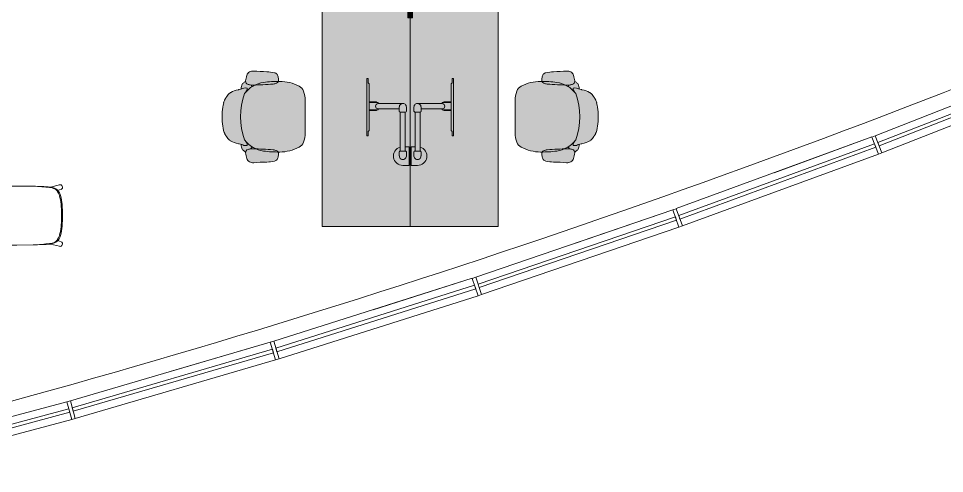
# Model space of a CAD drawing. Header units: inches. Extents: x 46946 to 48441, y 40324 to 42003.
# Drawn here: x 47925.7 to 48178.5, y 40371.5 to 40495.7 of the extents above; entities that cross this region are included whole.
import ezdxf

# ---------------------------------------------------------------- set-up
doc = ezdxf.new("R2010")
doc.units = ezdxf.units.IN
doc.header["$MEASUREMENT"] = 0
for name, color, linetype, lineweight in [('8_ TYPICAL FLOOR PLAN__6th _ 10th__dwg _3_', 8, 'Continuous', 9), ('A-GLAZ-CURT', 52, 'Continuous', 9), ('A-GLAZ-CWMG', 51, 'Continuous', 9), ('I-FURN', 30, 'Continuous', 9), ('I-FURN-PNLS', 30, 'Continuous', 9), ('THIN', 7, 'Continuous', 9)]:
    doc.layers.add(name, color=color, linetype=linetype, lineweight=lineweight)

# ---------------------------------------------------------------- blocks, each defined once
blk = doc.blocks.new('8_ TYPICAL FLOOR PLAN__6th _ 10th__dwg _3_-696755-Level 06 - Furniture')
at = {"layer": 'THIN'}
blk.add_arc((15199.03, -29838.69), 2598.43, 283.68503, 291.91291, dxfattribs=at)
blk = doc.blocks.new('System Panel - Glazed-982851-Level 06 - Furniture')
at = {"layer": 'A-GLAZ-CURT', "lineweight": 13}
for p, q in [((28.47, 0.5), (-28.47, 0.5)), ((-28.47, 0.5), (-28.47, -0.5)), ((28.47, -0.5), (28.47, 0.5)), ((-28.47, -0.5), (28.47, -0.5))]:
    blk.add_line(p, q, dxfattribs=at)
blk = doc.blocks.new('Rectangular Mullion - Rectangular Mullion-982875-Level 06 - Furniture')
at = {"layer": 'A-GLAZ-CWMG', "lineweight": 20}
for p, q in [((-0.5, 2.5), (0.5, 2.5)), ((-0.5, -2.5), (-0.5, 2.5)), ((0.5, 2.5), (0.5, -2.5)), ((0.5, -2.5), (-0.5, -2.5))]:
    blk.add_line(p, q, dxfattribs=at)
blk = doc.blocks.new('Rectangular Mullion - Rectangular Mullion-V42-Level 06 - Furniture')
at = {"layer": 'A-GLAZ-CWMG'}
for p, q in [((47938.85, 40391.06), (47883.92, 40376.32)), ((47938.85, 40391.06), (47911.39, 40383.69)), ((47940.2, 40386.24), (47885.16, 40371.47))]:
    blk.add_line(p, q, dxfattribs=at)
blk = doc.blocks.new('Rectangular Mullion - Rectangular Mullion-V43-Level 06 - Furniture')
at = {"layer": 'A-GLAZ-CWMG'}
for p, q in [((47994.41, 40407.29), (47939.82, 40391.33)), ((47994.41, 40407.29), (47967.12, 40399.31)), ((47995.86, 40402.5), (47941.17, 40386.51))]:
    blk.add_line(p, q, dxfattribs=at)
blk = doc.blocks.new('Rectangular Mullion - Rectangular Mullion-V44-Level 06 - Furniture')
at = {"layer": 'A-GLAZ-CWMG'}
for p, q in [((48049.59, 40424.75), (47995.36, 40407.58)), ((48049.59, 40424.75), (48022.48, 40416.16)), ((48051.15, 40420), (47996.82, 40402.79))]:
    blk.add_line(p, q, dxfattribs=at)
blk = doc.blocks.new('Rectangular Mullion - Rectangular Mullion-V45-Level 06 - Furniture')
at = {"layer": 'A-GLAZ-CWMG'}
for p, q in [((48104.36, 40443.43), (48050.54, 40425.06)), ((48104.36, 40443.43), (48077.46, 40434.25)), ((48106.03, 40438.72), (48052.1, 40420.3))]:
    blk.add_line(p, q, dxfattribs=at)
blk = doc.blocks.new('Rectangular Mullion - Rectangular Mullion-V46-Level 06 - Furniture')
at = {"layer": 'A-GLAZ-CWMG'}
for p, q in [((48158.71, 40463.34), (48105.31, 40443.77)), ((48158.71, 40463.34), (48132.02, 40453.55)), ((48160.48, 40458.66), (48106.98, 40439.05))]:
    blk.add_line(p, q, dxfattribs=at)
blk = doc.blocks.new('Rectangular Mullion - Rectangular Mullion-V47-Level 06 - Furniture')
at = {"layer": 'A-GLAZ-CWMG'}
for p, q in [((48212.6, 40484.45), (48159.64, 40463.69)), ((48212.6, 40484.45), (48186.13, 40474.07)), ((48214.47, 40479.81), (48161.42, 40459.01))]:
    blk.add_line(p, q, dxfattribs=at)
blk = doc.blocks.new('WORKSTATIONS_BENCH- SINGLE - 5 X 2 FT FT - WORKSTATIONS_BENCH- SINGLE - 5 X 2 FT FT-V87-Level 06 - Furniture')
at = {"layer": 'I-FURN-PNLS', "transparency": 33554534}
h = blk.add_hatch(color=155, dxfattribs=at)
h.paths.add_polyline_path([(30.02, -12.18), (30.02, 11.82), (-29.98, 11.82), (-29.98, -12.18), (-29.15, -12.18), (-29.15, -11.69), (-29.02, -11.57), (-27.07, -11.57), (-26.94, -11.69), (-26.94, -12.18), (23.97, -12.18)])
h.paths.add_polyline_path([(13.33, -10.4), (13.33, -11.94), (8.2, -11.94), (8.2, -10.85), (-1.25, -10.89), (-1.28, -11.02), (-1.5, -11.14), (-2.86, -11.11), (-3.09, -11.02), (-3.31, -10.85), (-3.43, -10.7), (-3.57, -10.32), (-3.58, -10.23), (-3.57, -9.43), (-3.58, -3.44), (-3.84, -3.44), (-3.84, -2.99), (-4.02, -2.99), (-4.02, -1.01), (-8.95, -1.01), (-9.24, -0.7), (-10.44, -0.7), (-10.44, -0.3), (5.26, -0.3), (5.26, -0.7), (4.06, -0.7), (3.76, -1.01), (-1.68, -1.01), (-1.68, -2.99), (-1.84, -2.99), (-1.84, -3.44), (-2.13, -3.44), (-2.13, -9.22), (-1.45, -9.22), (-1.26, -9.37), (-1.25, -9.43), (8.32, -9.43), (8.54, -8.89), (8.95, -8.36), (9.48, -7.95), (10.2, -7.68), (10.76, -7.6), (11.43, -7.69), (12.05, -7.95), (12.58, -8.36), (12.98, -8.89), (13.24, -9.5), (13.33, -10.17)])
h = blk.add_hatch(color=155, dxfattribs=at)
h.paths.add_polyline_path([(8.32, -9.43), (-1.25, -9.43), (-1.26, -9.37), (-1.45, -9.22), (-2.13, -9.22), (-2.13, -3.44), (-1.84, -3.44), (-1.84, -2.99), (-1.68, -2.99), (-1.68, -1.01), (3.76, -1.01), (4.06, -0.7), (5.26, -0.7), (5.26, -0.3), (-10.44, -0.3), (-10.44, -0.7), (-9.24, -0.7), (-8.95, -1.01), (-4.02, -1.01), (-4.02, -2.99), (-3.84, -2.99), (-3.84, -3.44), (-3.57, -3.44), (-3.54, -10.48), (-3.43, -10.7), (-3.28, -10.88), (-3.09, -11.02), (-2.86, -11.11), (-2.63, -11.14), (-1.5, -11.14), (-1.26, -10.96), (-1.2, -10.85), (8.2, -10.85), (8.2, -10.17), (8.29, -9.5)])
h.paths.add_polyline_path([(13.33, -11.11), (13.33, -10.17), (13.24, -9.5), (12.98, -8.89), (12.58, -8.36), (12.05, -7.95), (11.43, -7.69), (10.76, -7.6), (10.1, -7.69), (9.39, -8.02), (8.95, -8.36), (8.54, -8.89), (8.33, -9.43), (9.39, -9.43), (9.6, -9.22), (10.97, -9.24), (11.19, -9.32), (11.39, -9.45), (11.55, -9.62), (11.66, -9.82), (11.72, -10.17), (11.7, -10.4), (11.66, -10.53), (11.49, -10.8), (11.39, -10.91), (11.19, -11.04), (10.97, -11.12), (10.51, -11.14), (9.52, -11.11), (9.35, -10.85), (8.2, -10.85), (8.2, -11.94), (13.33, -11.94), (13.33, -11.14)])
for points in [[(11.72, -10.28), (11.72, -10.05), (11.66, -9.82), (11.55, -9.62), (11.39, -9.45), (11.19, -9.32), (10.97, -9.24), (10.74, -9.22), (9.55, -9.23), (9.39, -9.43), (8.32, -9.43), (8.28, -9.58), (8.2, -10.4), (8.2, -10.85), (9.39, -10.89), (9.58, -11.13), (9.64, -11.14), (11, -11.11), (11.22, -11.03), (11.49, -10.8), (11.57, -10.72), (11.7, -10.4), (11.72, -10.3)], [(-26.94, -12.18), (-29.15, -12.18), (-29.15, -12.68), (-29.02, -12.79), (-27.07, -12.79), (-26.94, -12.67)]]:
    blk.add_hatch(color=155, dxfattribs=at).paths.add_polyline_path(points)
at = {"layer": 'I-FURN'}
for p, q in [((-29.98, -12.18), (-29.98, 11.82)), ((30.02, 11.82), (-29.98, 11.82)), ((30.02, -12.18), (30.02, 11.82)), ((-10.44, -0.3), (-3.84, -0.3)), ((-10.44, -0.7), (-10.44, -0.3)), ((-9.24, -0.7), (-10.44, -0.7)), ((-8.95, -1.01), (-9.24, -0.7)), ((3.76, -1.01), (-8.95, -1.01)), ((-4.02, -1.01), (-4.02, -2.99)), ((-3.84, -0.3), (5.26, -0.3)), ((-3.84, -1.01), (-3.84, -3.44)), ((-1.84, -3.44), (-1.84, -1.01)), ((-1.68, -2.99), (-1.68, -1.01)), ((3.76, -1.01), (4.06, -0.7)), ((4.06, -0.7), (5.26, -0.7)), ((5.26, -0.7), (5.26, -0.3)), ((-4.02, -2.99), (-3.84, -2.99)), ((-3.84, -2.99), (-3.84, -3.44)), ((-3.84, -3.44), (-3.57, -3.44)), ((-3.84, -3.44), (-3.57, -3.44)), ((-3.57, -3.44), (-3.57, -10.01)), ((-2.13, -3.44), (-1.84, -3.44)), ((-2.13, -3.44), (-1.84, -3.44)), ((-2.13, -9.22), (-2.13, -3.44)), ((-1.84, -2.99), (-1.68, -2.99)), ((-1.84, -3.44), (-1.84, -2.99)), ((-1.45, -9.22), (-2.66, -9.22)), ((-1.25, -10.85), (-1.25, -9.42)), ((9.39, -9.43), (-1.25, -9.43)), ((9.39, -10.85), (9.39, -9.43)), ((10.74, -9.22), (9.6, -9.22)), ((-29.98, -12.18), (30.02, -12.18)), ((-26.94, -12.18), (-29.15, -12.18)), ((-29.15, -12.18), (-29.15, -12.68)), ((-26.94, -12.67), (-26.94, -12.18)), ((-2.63, -11.14), (-1.5, -11.14)), ((-1.25, -10.89), (-1.25, -10.85)), ((-1.25, -10.85), (9.39, -10.85)), ((8.2, -10.85), (8.2, -11.94)), ((8.2, -11.94), (13.33, -11.94)), ((9.39, -10.85), (9.39, -10.89)), ((9.64, -11.14), (10.77, -11.14)), ((13.33, -11.94), (13.33, -10.17)), ((-27.07, -12.79), (-29.02, -12.79))]:
    blk.add_line(p, q, dxfattribs=at)
for centre, radius, start, end in [((-2.85, -3.43), 0.719, 360, 179.9998), ((-2.63, -10.18), 0.959, 91.7625, 180), ((-2.63, -10.18), 0.959, 169.5208, 270), ((-1.45, -9.43), 0.207, 0.7151, 90), ((10.76, -10.17), 2.56, 360, 163.2225), ((9.6, -9.43), 0.207, 90, 179.2849), ((10.77, -10.18), 0.959, 270, 91.7625), ((-1.5, -10.89), 0.25, 270, 0), ((9.64, -10.89), 0.25, 180, 270), ((-29.02, -12.66), 0.134, 187.5429, 270), ((-27.07, -12.67), 0.123, 270, 0)]:
    blk.add_arc(centre, radius, start, end, dxfattribs=at)
blk = doc.blocks.new('Steelcase - Seating - SILQ - Task Chair - Task Chair-V89-Level 06 - Furniture')
at = {"layer": 'I-FURN', "transparency": 33554534}
blk.add_hatch(color=155, dxfattribs=at).paths.add_polyline_path([(9.55, -13.28), (9.49, -12.9), (9.44, -12.88), (9.28, -12.76), (9.15, -12.62), (9.06, -12.44), (8.88, -11.85), (8.8, -11.09), (8.6, -7.98), (8.53, -6.58), (7.77, -5.27), (6.74, -4.11), (7.2, -4.35), (7.5, -4.41), (7.68, -4.38), (7.74, -4.29), (7.73, -3.46), (7.48, -2.89), (7.43, -2.7), (7.2, -1.71), (6.98, -0.88), (6.49, 0.17), (6.06, 0.7), (5.1, 1.39), (4.67, 1.66), (3.93, 1.95), (3.68, 2.02), (2.47, 2.29), (1.23, 2.42), (-0.09, 2.44), (-1.42, 2.41), (-2.66, 2.28), (-4.11, 1.94), (-4.36, 1.86), (-4.85, 1.65), (-5.68, 1.11), (-6.25, 0.69), (-6.42, 0.52), (-6.79, -0.07), (-7.17, -0.89), (-7.76, -3.16), (-7.93, -3.48), (-7.92, -4.34), (-7.84, -4.4), (-7.47, -4.37), (-7.08, -4.2), (-6.91, -4.14), (-8.14, -5.52), (-8.74, -6.62), (-8.84, -8.9), (-9.05, -11.69), (-9.11, -12.04), (-9.34, -12.62), (-9.47, -12.76), (-9.73, -12.97), (-9.73, -13.28), (-9.57, -15.11), (-9.13, -16.89), (-8.43, -18.59), (-8.08, -19.1), (-7.63, -19.51), (-7.08, -19.8), (-5.82, -20.15), (-4.51, -20.26), (4.56, -20.24), (5.63, -20.15), (6.89, -19.8), (7.44, -19.51), (7.9, -19.1), (8.24, -18.59), (8.94, -16.89), (9.38, -15.11), (9.49, -13.85)])
h = blk.add_hatch(color=155, dxfattribs=at)
h.paths.add_polyline_path([(12.35, -6.19), (12.35, -5.79), (12.27, -5.4), (12.12, -5.04), (11.95, -4.78), (11.73, -4.57), (11.48, -4.4), (11.2, -4.29), (9.87, -4.01), (9.54, -3.97), (9.07, -3.29), (8.8, -3.09), (8.49, -2.94), (7.85, -2.78), (7.44, -2.76), (7.58, -3.16), (7.74, -3.48), (7.73, -4.38), (7.65, -4.52), (7.44, -4.84), (8.11, -5.73), (8.55, -5.46), (8.54, -6.19), (8.58, -6.66), (8.8, -7.07), (9.28, -8.92), (9.51, -11.58), (9.58, -12.93), (9.74, -12.97), (9.82, -12.98), (10.57, -12.9), (10.89, -12.85), (11.2, -12.73), (11.48, -12.55), (11.68, -12.35), (11.85, -12.04), (11.92, -11.85), (12.09, -10.82), (12.21, -8.73), (12.35, -6.19)])
h.paths.add_polyline_path([(7.7, -4.41), (7.65, -4.42), (7.26, -4.38), (6.98, -4.27), (6.73, -4.11), (6.8, -4.2), (7.44, -4.84), (7.7, -4.41)])
h.paths.add_polyline_path([(-7.63, -4.84), (-7.93, -4.31), (-7.93, -3.48), (-7.67, -2.88), (-7.67, -2.75), (-8.37, -2.85), (-8.99, -3.09), (-9.26, -3.29), (-9.72, -3.97), (-10.06, -4.01), (-10.62, -4.11), (-11.67, -4.4), (-11.92, -4.57), (-12.14, -4.78), (-12.3, -5.04), (-12.45, -5.4), (-12.53, -5.79), (-12.54, -6.19), (-12.16, -11.51), (-12.04, -12.04), (-12.01, -12.11), (-11.86, -12.35), (-11.67, -12.55), (-11.39, -12.73), (-11.08, -12.85), (-10.2, -12.97), (-9.93, -12.97), (-9.72, -12.9), (-9.66, -10.82), (-9.42, -8.73), (-8.99, -7.07), (-8.74, -6.62), (-8.72, -5.47), (-8.29, -5.72), (-7.83, -5.11)])
h.paths.add_polyline_path([(-6.84, -4.06), (-7.37, -4.36), (-7.75, -4.42), (-7.86, -4.45), (-7.61, -4.82), (-6.9, -4.11)])
h = blk.add_hatch(color=155, dxfattribs=at)
h.paths.add_polyline_path([(9.54, -12.92), (9.47, -10.82), (9.24, -8.73), (8.8, -7.07), (8.55, -6.62), (8.65, -8.9), (8.86, -11.69), (8.93, -12.04), (9.15, -12.62), (9.28, -12.76), (9.5, -12.9)])
h.paths.add_polyline_path([(7.74, -3.48), (7.74, -3.46), (7.48, -2.87), (7.57, -3.16), (7.74, -3.48)])
h.paths.add_polyline_path([(-7.63, -2.77), (-7.63, -2.76), (-7.65, -2.83)])
h.paths.add_polyline_path([(-8.74, -6.62), (-8.99, -7.07), (-9.47, -8.92), (-9.69, -11.58), (-9.68, -12.9), (-9.63, -12.88), (-9.47, -12.76), (-9.34, -12.62), (-9.24, -12.44), (-9.07, -11.85), (-8.99, -11.09), (-8.79, -7.98), (-8.74, -6.73)])
at = {"layer": 'I-FURN'}
for centre, radius, start, end in [((-10.42, -6.03), 2.13, 152.2941, 184.3386), ((-10.98, -5.73), 1.5, 105.7059, 152.2941), ((-8.48, -14.64), 10.75, 97.3177, 105.7059), ((-9.74, -4.82), 0.846, 12.4048, 97.3177), ((-1.75, -9.95), 7.79, 126.7734, 172.2814), ((-5.8, -3.95), 3.18, 192.4048, 199.3604), ((-13.74, -5.93), 5.02, 358.5478, 10.6207), ((-1.83, -3.88), 6.11, 176.2191, 184.2434), ((-7.83, -4.3), 0.102, 199.8344, 260.915), ((-0.09, -20.56), 18, 69.4451, 110.5549), ((1.56, -9.95), 7.79, 7.7186, 53.2266), ((7.64, -4.3), 0.102, 279.085, 340.1656), ((1.64, -3.88), 6.11, 355.7566, 3.9669), ((13.67, -5.93), 5.02, 169.3793, 181.4522), ((5.74, -3.95), 3.18, 340.6396, 347.5952), ((9.67, -4.82), 0.846, 82.6823, 167.5952), ((8.41, -14.64), 10.75, 74.2941, 82.6823), ((10.92, -5.73), 1.5, 27.7059, 74.2941), ((10.35, -6.03), 2.13, 355.6614, 27.7059), ((-87.86, -11.9), 75.53, 1.6101, 4.3386), ((-102.47, -3.68), 93.78, 356.9144, 358.5478), ((102.41, -3.68), 93.78, 181.4522, 183.0856), ((87.79, -11.9), 75.53, 175.6614, 178.3899), ((-1.15, -9.46), 11.21, 181.6101, 192.2777), ((19.82, -12.87), 29.55, 172.2814, 180.7952), ((-102.47, -3.68), 93.78, 355.2127, 356.9144), ((102.41, -3.68), 93.78, 183.0856, 184.7873), ((-20, -12.87), 29.55, 359.2048, 7.7186), ((1.09, -9.46), 11.21, 347.7223, 358.3899), ((-10.9, -11.59), 1.23, 192.2777, 231.609), ((-10.64, -11.26), 1.65, 231.609, 266.0679), ((-10.05, -12.12), 0.87, 259.6543, 337.7324), ((-12.18, -11.24), 3.17, 337.7324, 355.2127), ((12.11, -11.24), 3.17, 184.7873, 202.2676), ((9.99, -12.12), 0.87, 202.2676, 280.3457), ((10.58, -11.26), 1.65, 273.9321, 308.391), ((10.84, -11.59), 1.23, 308.391, 347.7223), ((-11.1, -17.87), 4.98, 79.6543, 86.0679), ((2.36, -13.12), 12.1, 180.7952, 206.8776), ((-2.55, -13.12), 12.1, 333.1224, 359.2048), ((11.04, -17.87), 4.98, 93.9321, 100.3457), ((-6.19, -17.45), 2.51, 206.8776, 249.163), ((-4.58, -13.21), 7.05, 249.163, 270.519), ((4.39, -13.21), 7.05, 269.481, 290.8371), ((6, -17.45), 2.51, 290.8371, 333.1224), ((-0.09, -507.92), 487.68, 89.481, 90.519)]:
    blk.add_arc(centre, radius, start, end, dxfattribs=at)
for centre, major_axis, ratio, start_param, end_param in [((23.52, -30.28), (-29.39, 31.43), 0.327463, 0.094859, 0.239413), ((-5.58, 9.82), (1.64, 10.17), 0.132764, 3.457864, 3.498777), ((-2.96, 1.77), (3.74, 1.89), 0.219181, 2.633608, 2.828822), ((-3.58, 0.95), (3.03, 0.94), 0.299058, 2.408761, 2.677493), ((-0.2, 3.49), (28.79, 9.03), 0.010331, 4.564035, 4.581348), ((-0.71, -7.45), (-10.64, 0.7), 0.925972, 4.839435, 5.073674), ((-0.08, -11.33), (20.03, 0.02), 0.687917, 1.504672, 1.636921), ((0.55, -7.49), (10.62, 0.82), 0.930689, 1.201333, 1.435697), ((0, 3.46), (-28.77, 8.96), 0.009137, 1.701913, 1.719348), ((3.36, 0.85), (-3.06, 0.83), 0.32018, 3.59429, 3.863104), ((2.71, 1.67), (-3.79, 1.78), 0.23057, 3.448453, 3.64277), ((5.37, 9.84), (-1.66, 10.17), 0.132165, 2.784215, 2.824821), ((-22.94, -30.91), (28.54, 32.14), 0.323278, 6.035145, 6.180385), ((-17.81, 18.18), (-9.26, 22.23), 0.214326, 3.295947, 3.46791), ((0.14, 18), (7.65, 22.04), 0.066957, 2.734521, 2.757866), ((-0.4, 18.01), (-7.72, 22.03), 0.068073, 3.525099, 3.547557), ((18.05, 17.99), (9.7, 22.01), 0.218965, 2.819686, 2.991471), ((76.45, -8.64), (87.63, 0), 0.292872, 2.93157, 2.958572), ((-6.26, -3.51), (3.1, 0), 0.292872, 2.323479, 2.899857), ((-5.96, -5.95), (-3.56, 2.33), 0.616322, 5.556595, 5.775142), ((-4.53, 5.87), (3.43, 10.24), 0.253674, 3.183675, 3.495228), ((4.34, 5.87), (-3.43, 10.24), 0.253674, 2.787957, 3.09951), ((5.77, -5.95), (3.56, 2.33), 0.616322, 0.508043, 0.726591), ((6.07, -3.51), (3.1, 0), 0.292872, 0.241735, 0.818114), ((-76.63, -8.64), (87.63, 0), 0.292872, 0.181004, 0.210023), ((-9.83, -10.71), (-1.99, 5.57), 0.743639, 5.495294, 5.596168), ((9.64, -10.71), (1.99, 5.57), 0.743639, 0.657586, 0.787892)]:
    blk.add_ellipse(centre, major_axis=major_axis, ratio=ratio, start_param=start_param, end_param=end_param, dxfattribs=at)
for points, knots in [([(-4.36, 1.86), (-4.45, 1.83), (-4.57, 1.78), (-4.73, 1.71), (-4.85, 1.65), (-4.97, 1.58), (-5.08, 1.52), (-5.17, 1.46), (-5.24, 1.41), (-5.29, 1.38), (-5.34, 1.34), (-5.41, 1.3), (-5.49, 1.24), (-5.59, 1.17), (-5.71, 1.08), (-5.86, 0.98), (-5.97, 0.9), (-6.03, 0.86)], [0, 0, 0, 0, 0.125, 0.1875, 0.25, 0.3125, 0.375, 0.4375, 0.46875, 0.5, 0.53125, 0.5625, 0.625, 0.6875, 0.75, 0.875, 1, 1, 1, 1]), ([(5.84, 0.87), (5.79, 0.91), (5.68, 0.99), (5.53, 1.09), (5.4, 1.18), (5.31, 1.25), (5.22, 1.31), (5.16, 1.35), (5.1, 1.39), (5.05, 1.42), (4.98, 1.47), (4.89, 1.53), (4.78, 1.59), (4.67, 1.66), (4.55, 1.71), (4.39, 1.79), (4.26, 1.84), (4.18, 1.87)], [0, 0, 0, 0, 0.125, 0.25, 0.3125, 0.375, 0.4375, 0.46875, 0.5, 0.53125, 0.5625, 0.625, 0.6875, 0.75, 0.8125, 0.875, 1, 1, 1, 1])]:
    blk.add_open_spline(points, degree=3, knots=knots, dxfattribs=at)
blk = doc.blocks.new('WORKSTATIONS_BENCH- SINGLE - 5 X 2 FT FT - WORKSTATIONS_BENCH- SINGLE - 5 X 2 FT FT-V90-Level 06 - Furniture')
at = {"layer": 'I-FURN-PNLS', "transparency": 33554534}
for points in [[(-26.94, 12.67), (-27.07, 12.79), (-29.02, 12.79), (-29.15, 12.68), (-29.15, 12.18), (-26.94, 12.18)], [(11.72, 10.28), (11.66, 10.53), (11.49, 10.8), (11.39, 10.91), (11.19, 11.04), (10.97, 11.12), (10.51, 11.14), (9.52, 11.11), (9.35, 10.85), (8.2, 10.85), (8.2, 10.17), (8.33, 9.43), (9.39, 9.43), (9.6, 9.22), (10.97, 9.24), (11.19, 9.32), (11.39, 9.45), (11.55, 9.62), (11.66, 9.82), (11.72, 10.17)]]:
    blk.add_hatch(color=155, dxfattribs=at).paths.add_polyline_path(points)
h = blk.add_hatch(color=155, dxfattribs=at)
h.paths.add_polyline_path([(30.02, -11.82), (30.02, 12.18), (-26.94, 12.18), (-26.94, 11.69), (-27.07, 11.57), (-29.02, 11.57), (-29.15, 11.69), (-29.15, 12.18), (-29.98, 12.18), (-29.98, -11.82), (10.2, -11.82)])
h.paths.add_polyline_path([(13.33, 10.17), (13.24, 9.5), (12.98, 8.89), (12.58, 8.36), (12.05, 7.95), (11.43, 7.69), (10.76, 7.6), (10.1, 7.69), (9.39, 8.02), (8.95, 8.36), (8.54, 8.89), (8.29, 9.43), (-1.25, 9.43), (-1.26, 9.37), (-1.45, 9.22), (-2.13, 9.22), (-2.13, 3.44), (-1.84, 3.44), (-1.84, 2.99), (-1.68, 2.99), (-1.68, 1.01), (3.76, 1.01), (4.06, 0.7), (5.26, 0.7), (5.26, 0.3), (-10.44, 0.3), (-10.44, 0.7), (-9.24, 0.7), (-8.95, 1.01), (-4.02, 1.01), (-4.02, 2.99), (-3.84, 2.99), (-3.84, 3.44), (-3.57, 3.44), (-3.54, 10.48), (-3.43, 10.7), (-3.28, 10.88), (-3.09, 11.02), (-2.86, 11.11), (-2.63, 11.14), (-1.5, 11.14), (-1.26, 10.96), (-1.25, 10.85), (8.2, 10.85), (8.2, 11.94), (13.33, 11.94)])
h = blk.add_hatch(color=155, dxfattribs=at)
h.paths.add_polyline_path([(8.2, 10.85), (-1.25, 10.89), (-1.28, 11.02), (-1.5, 11.14), (-2.86, 11.11), (-3.09, 11.02), (-3.31, 10.85), (-3.43, 10.7), (-3.57, 10.32), (-3.58, 10.23), (-3.57, 9.43), (-3.58, 3.44), (-3.84, 3.44), (-3.84, 2.99), (-4.02, 2.99), (-4.02, 1.01), (-8.95, 1.01), (-9.24, 0.7), (-10.44, 0.7), (-10.44, 0.3), (5.26, 0.3), (5.26, 0.7), (4.06, 0.7), (3.76, 1.01), (-1.68, 1.01), (-1.68, 2.99), (-1.84, 2.99), (-1.88, 3.44), (-2.13, 3.44), (-2.13, 9.22), (-1.45, 9.22), (-1.25, 9.43), (8.32, 9.43), (8.28, 9.58), (8.2, 10.17)])
h.paths.add_polyline_path([(13.33, 11.94), (8.2, 11.94), (8.2, 10.85), (9.39, 10.89), (9.58, 11.13), (9.64, 11.14), (11, 11.11), (11.22, 11.03), (11.49, 10.8), (11.57, 10.72), (11.67, 10.51), (11.72, 10.17), (11.72, 10.05), (11.66, 9.82), (11.55, 9.62), (11.39, 9.45), (11.19, 9.32), (10.97, 9.24), (10.74, 9.22), (9.55, 9.23), (9.39, 9.43), (8.32, 9.43), (8.54, 8.89), (8.95, 8.36), (9.48, 7.95), (10.2, 7.68), (10.76, 7.6), (11.43, 7.69), (12.05, 7.95), (12.58, 8.36), (12.98, 8.89), (13.24, 9.5), (13.33, 10.17)])
at = {"layer": 'I-FURN'}
for p, q in [((-29.15, 12.18), (-29.15, 12.68)), ((-27.07, 12.79), (-29.02, 12.79)), ((-26.94, 12.67), (-26.94, 12.18)), ((-29.98, 12.18), (-29.98, -11.82)), ((-29.98, 12.18), (30.02, 12.18)), ((-26.94, 12.18), (-29.15, 12.18)), ((-2.63, 11.14), (-1.5, 11.14)), ((-1.25, 10.89), (-1.25, 10.85)), ((-1.25, 10.85), (-1.25, 9.42)), ((-1.25, 10.85), (9.39, 10.85)), ((8.2, 10.85), (8.2, 11.94)), ((8.2, 11.94), (13.33, 11.94)), ((9.39, 10.85), (9.39, 10.89)), ((9.39, 10.85), (9.39, 9.43)), ((9.64, 11.14), (10.77, 11.14)), ((13.33, 11.94), (13.33, 10.17)), ((30.02, 12.18), (30.02, -11.82)), ((-3.57, 3.44), (-3.57, 10.01)), ((-1.45, 9.22), (-2.66, 9.22)), ((-2.13, 9.22), (-2.13, 3.44)), ((9.39, 9.43), (-1.25, 9.43)), ((10.74, 9.22), (9.6, 9.22)), ((-4.02, 2.99), (-3.84, 2.99)), ((-4.02, 1.01), (-4.02, 2.99)), ((-3.84, 3.44), (-3.57, 3.44)), ((-3.84, 2.99), (-3.84, 3.44)), ((-3.84, 1.01), (-3.84, 3.44)), ((-3.84, 3.44), (-3.57, 3.44)), ((-2.13, 3.44), (-1.84, 3.44)), ((-2.13, 3.44), (-1.84, 3.44)), ((-1.84, 3.44), (-1.84, 2.99)), ((-1.84, 3.44), (-1.84, 1.01)), ((-1.84, 2.99), (-1.68, 2.99)), ((-1.68, 2.99), (-1.68, 1.01)), ((-10.44, 0.7), (-10.44, 0.3)), ((-9.24, 0.7), (-10.44, 0.7)), ((-10.44, 0.3), (-3.84, 0.3)), ((-8.95, 1.01), (-9.24, 0.7)), ((3.76, 1.01), (-8.95, 1.01)), ((-3.84, 0.3), (5.26, 0.3)), ((3.76, 1.01), (4.06, 0.7)), ((4.06, 0.7), (5.26, 0.7)), ((5.26, 0.7), (5.26, 0.3)), ((30.02, -11.82), (-29.98, -11.82))]:
    blk.add_line(p, q, dxfattribs=at)
for centre, radius, start, end in [((-29.02, 12.66), 0.134, 90, 172.4571), ((-27.07, 12.67), 0.123, 0, 90), ((-2.63, 10.18), 0.959, 90, 190.4792), ((-2.63, 10.18), 0.959, 180, 268.2375), ((-1.5, 10.89), 0.25, 0, 90), ((10.76, 10.17), 2.56, 196.7775, 0), ((9.64, 10.89), 0.25, 90, 180), ((10.77, 10.18), 0.959, 268.2375, 90), ((-1.45, 9.43), 0.207, 270, 359.2849), ((9.6, 9.43), 0.207, 180.7151, 270), ((-2.85, 3.43), 0.719, 180.0002, 0)]:
    blk.add_arc(centre, radius, start, end, dxfattribs=at)
blk = doc.blocks.new('Steelcase - Seating - SILQ - Task Chair - Task Chair-V91-Level 06 - Furniture')
at = {"layer": 'I-FURN', "transparency": 33554534}
blk.add_hatch(color=155, dxfattribs=at).paths.add_polyline_path([(9.55, 13.28), (9.38, 15.11), (8.94, 16.89), (8.24, 18.59), (7.9, 19.1), (7.44, 19.51), (6.89, 19.8), (5.63, 20.15), (4.32, 20.26), (-4.75, 20.24), (-5.82, 20.15), (-7.08, 19.8), (-7.63, 19.51), (-8.08, 19.1), (-8.43, 18.59), (-9.13, 16.89), (-9.57, 15.11), (-9.72, 12.92), (-9.63, 12.88), (-9.47, 12.76), (-9.34, 12.62), (-9.24, 12.44), (-9.07, 11.85), (-8.99, 11.09), (-8.79, 7.98), (-8.72, 6.58), (-7.95, 5.27), (-6.93, 4.11), (-7.36, 4.33), (-7.68, 4.41), (-7.87, 4.38), (-7.92, 4.31), (-7.93, 3.48), (-7.67, 2.89), (-7.61, 2.72), (-7.17, 0.89), (-6.68, -0.16), (-6.42, -0.52), (-6.03, -0.86), (-5.29, -1.38), (-4.85, -1.65), (-4.11, -1.94), (-3.87, -2.02), (-2.66, -2.28), (-1.42, -2.41), (0.31, -2.44), (1.23, -2.42), (2.47, -2.29), (3.93, -1.95), (4.18, -1.87), (4.67, -1.66), (5.5, -1.12), (6.06, -0.7), (6.23, -0.53), (6.6, 0.06), (6.98, 0.88), (7.57, 3.16), (7.74, 3.5), (7.73, 4.34), (7.65, 4.4), (7.29, 4.38), (6.89, 4.2), (6.69, 4.11), (7.95, 5.52), (8.55, 6.62), (8.65, 8.9), (8.86, 11.69), (8.91, 11.99), (9.15, 12.62), (9.28, 12.76), (9.54, 12.97)])
h = blk.add_hatch(color=155, dxfattribs=at)
h.paths.add_polyline_path([(12.35, 6.19), (11.97, 11.51), (11.92, 11.85), (11.83, 12.11), (11.68, 12.35), (11.48, 12.55), (11.2, 12.73), (10.89, 12.85), (10.02, 12.97), (9.74, 12.97), (9.54, 12.9), (9.47, 10.82), (9.24, 8.73), (8.8, 7.07), (8.55, 6.62), (8.51, 5.49), (8.1, 5.72), (7.44, 4.84), (7.75, 4.29), (7.74, 3.46), (7.48, 2.87), (7.48, 2.75), (8.18, 2.85), (8.74, 3.05), (9.07, 3.29), (9.54, 3.97), (9.87, 4.01), (10.43, 4.11), (11.48, 4.4), (11.73, 4.57), (11.95, 4.78), (12.12, 5.04), (12.27, 5.4), (12.35, 5.79), (12.35, 6.06)])
h.paths.add_polyline_path([(7.7, 4.41), (7.42, 4.82), (6.74, 4.12), (7.18, 4.36), (7.48, 4.42), (7.69, 4.41)])
h.paths.add_polyline_path([(-6.84, 4.06), (-7.64, 4.83), (-7.83, 4.42), (-7.44, 4.38), (-7.17, 4.27), (-6.92, 4.11)])
h.paths.add_polyline_path([(-7.63, 2.76), (-7.76, 3.16), (-7.93, 3.48), (-7.92, 4.38), (-7.83, 4.52), (-7.63, 4.84), (-8.3, 5.73), (-8.74, 5.46), (-8.72, 6.19), (-8.76, 6.66), (-8.99, 7.07), (-9.47, 8.92), (-9.69, 11.58), (-9.75, 12.93), (-9.96, 12.98), (-10.01, 12.98), (-10.76, 12.9), (-11.08, 12.85), (-11.39, 12.73), (-11.67, 12.55), (-11.86, 12.35), (-12.01, 12.11), (-12.1, 11.85), (-12.28, 10.82), (-12.4, 8.73), (-12.53, 5.79), (-12.45, 5.4), (-12.3, 5.04), (-12.14, 4.78), (-11.92, 4.57), (-11.67, 4.4), (-11.38, 4.29), (-10.06, 4.01), (-9.72, 3.97), (-9.26, 3.29), (-9.12, 3.17), (-8.67, 2.94), (-8.03, 2.78), (-7.65, 2.76)])
h = blk.add_hatch(color=155, dxfattribs=at)
h.paths.add_polyline_path([(9.54, 12.92), (9.44, 12.88), (9.28, 12.76), (9.15, 12.62), (9.06, 12.44), (8.88, 11.85), (8.8, 11.09), (8.6, 7.98), (8.58, 6.66), (8.8, 7.07), (9.28, 8.92), (9.51, 11.58), (9.54, 12.9)])
h.paths.add_polyline_path([(7.74, 3.48), (7.48, 2.89), (7.58, 3.16), (7.74, 3.46)])
h.paths.add_polyline_path([(-7.76, 3.15), (-7.76, 3.16), (-7.76, 3.15)])
h.paths.add_polyline_path([(-8.74, 6.62), (-8.84, 8.9), (-9.05, 11.69), (-9.09, 11.99), (-9.34, 12.62), (-9.47, 12.76), (-9.72, 12.89), (-9.66, 10.82), (-9.42, 8.73), (-8.99, 7.07), (-8.76, 6.66)])
at = {"layer": 'I-FURN'}
for centre, radius, start, end in [((-4.58, 13.21), 7.05, 89.481, 110.837), ((-0.09, 507.92), 487.68, 269.481, 270.519), ((4.39, 13.21), 7.05, 69.1629, 90.519), ((2.36, 13.12), 12.1, 153.1224, 179.2048), ((-6.19, 17.45), 2.51, 110.837, 153.1224), ((6, 17.45), 2.51, 26.8776, 69.1629), ((-2.55, 13.12), 12.1, 0.7952, 26.8776), ((-10.64, 11.26), 1.65, 93.9321, 128.391), ((-11.1, 17.87), 4.98, 273.9321, 280.3457), ((-10.05, 12.12), 0.87, 22.2676, 100.3457), ((19.82, 12.87), 29.55, 179.2048, 187.7186), ((9.99, 12.12), 0.87, 79.6543, 157.7324), ((-20, 12.87), 29.55, 352.2814, 0.7952), ((11.04, 17.87), 4.98, 259.6543, 266.0679), ((10.58, 11.26), 1.65, 51.609, 86.0679), ((-1.15, 9.46), 11.21, 167.7223, 178.3899), ((-10.9, 11.59), 1.23, 128.391, 167.7223), ((-12.18, 11.24), 3.17, 4.7873, 22.2676), ((-102.47, 3.68), 93.78, 3.0856, 4.7873), ((102.41, 3.68), 93.78, 175.2127, 176.9144), ((12.11, 11.24), 3.17, 157.7324, 175.2127), ((10.84, 11.59), 1.23, 12.2777, 51.609), ((1.09, 9.46), 11.21, 1.6101, 12.2777), ((-87.86, 11.9), 75.53, 355.6614, 358.3899), ((-1.75, 9.95), 7.79, 187.7186, 233.2266), ((-102.47, 3.68), 93.78, 1.4522, 3.0856), ((1.56, 9.95), 7.79, 306.7734, 352.2814), ((102.41, 3.68), 93.78, 176.9144, 178.5478), ((87.79, 11.9), 75.53, 181.6101, 184.3386), ((-10.42, 6.03), 2.13, 175.6614, 207.7059), ((-13.74, 5.93), 5.02, 349.3793, 1.4522), ((13.67, 5.93), 5.02, 178.5478, 190.6207), ((10.35, 6.03), 2.13, 332.2941, 4.3386), ((-10.98, 5.73), 1.5, 207.7059, 254.2941), ((-8.48, 14.64), 10.75, 254.2941, 262.6823), ((-9.74, 4.82), 0.846, 262.6823, 347.5952), ((-5.8, 3.95), 3.18, 160.6396, 167.5952), ((-1.83, 3.88), 6.11, 175.7566, 183.7809), ((-7.83, 4.3), 0.102, 99.085, 160.1656), ((-0.09, 20.56), 18, 249.4451, 290.5549), ((7.64, 4.3), 0.102, 19.8344, 80.915), ((1.64, 3.88), 6.11, 356.0331, 4.2434), ((5.74, 3.95), 3.18, 12.4048, 19.3604), ((9.67, 4.82), 0.846, 192.4048, 277.3177), ((8.41, 14.64), 10.75, 277.3177, 285.7059), ((10.92, 5.73), 1.5, 285.7059, 332.2941)]:
    blk.add_arc(centre, radius, start, end, dxfattribs=at)
for centre, major_axis, ratio, start_param, end_param in [((-9.83, 10.71), (1.99, 5.57), 0.743639, 3.82861, 3.929484), ((9.64, 10.71), (-1.99, 5.57), 0.743639, 2.353701, 2.484006), ((76.45, 8.64), (87.63, 0), 0.292872, 3.324613, 3.351616), ((-6.26, 3.51), (3.1, 0), 0.292872, 3.383328, 3.959706), ((-5.96, 5.95), (3.56, 2.33), 0.616322, 3.649636, 3.868183), ((-17.81, -18.18), (9.26, 22.23), 0.214326, 5.956868, 6.128831), ((-4.53, -5.87), (-3.43, 10.24), 0.253674, 5.92955, 6.241103), ((4.34, -5.87), (3.43, 10.24), 0.253674, 0.042083, 0.353636), ((18.05, -17.99), (-9.7, 22.01), 0.218965, 0.150122, 0.321906), ((5.77, 5.95), (-3.56, 2.33), 0.616322, 2.415002, 2.63355), ((6.07, 3.51), (3.1, 0), 0.292872, 5.465072, 6.04145), ((-76.63, 8.64), (87.63, 0), 0.292872, 6.073162, 6.102181), ((0.14, -18), (-7.65, 22.04), 0.066957, 0.383726, 0.407072), ((23.52, 30.28), (29.39, 31.43), 0.327463, 2.90218, 3.046734), ((-22.94, 30.91), (-28.54, 32.14), 0.323278, 3.244393, 3.389632), ((-0.4, -18.01), (7.72, 22.03), 0.068073, 5.877221, 5.899679), ((-5.58, -9.82), (-1.64, 10.17), 0.132764, 5.926001, 5.966914), ((-2.96, -1.77), (-3.74, 1.89), 0.219181, 0.312771, 0.507984), ((-3.58, -0.95), (-3.03, 0.94), 0.299058, 0.4641, 0.732832), ((-0.2, -3.49), (-28.79, 9.03), 0.010331, 4.84343, 4.860743), ((-0.71, 7.45), (10.64, 0.7), 0.925972, 4.351104, 4.585343), ((-0.08, 11.33), (-20.03, 0.02), 0.687917, 1.504672, 1.636921), ((0.55, 7.49), (-10.62, 0.82), 0.930689, 1.705896, 1.940259), ((0, -3.46), (28.77, 8.96), 0.009137, 1.422245, 1.43968), ((3.36, -0.85), (3.06, 0.83), 0.32018, 5.561674, 5.830488), ((2.71, -1.67), (3.79, 1.78), 0.23057, 5.782008, 5.976325), ((5.37, -9.84), (1.66, 10.17), 0.132165, 0.316772, 0.357378)]:
    blk.add_ellipse(centre, major_axis=major_axis, ratio=ratio, start_param=start_param, end_param=end_param, dxfattribs=at)
for points, knots in [([(-4.36, -1.86), (-4.45, -1.83), (-4.57, -1.78), (-4.73, -1.71), (-4.85, -1.65), (-4.97, -1.58), (-5.08, -1.52), (-5.17, -1.46), (-5.24, -1.41), (-5.29, -1.38), (-5.34, -1.34), (-5.41, -1.3), (-5.49, -1.24), (-5.59, -1.17), (-5.71, -1.08), (-5.86, -0.98), (-5.97, -0.9), (-6.03, -0.86)], [0, 0, 0, 0, 0.125, 0.1875, 0.25, 0.3125, 0.375, 0.4375, 0.46875, 0.5, 0.53125, 0.5625, 0.625, 0.6875, 0.75, 0.875, 1, 1, 1, 1]), ([(5.84, -0.87), (5.79, -0.91), (5.68, -0.99), (5.53, -1.09), (5.4, -1.18), (5.31, -1.25), (5.22, -1.31), (5.16, -1.35), (5.1, -1.39), (5.05, -1.42), (4.98, -1.47), (4.89, -1.53), (4.78, -1.59), (4.67, -1.66), (4.55, -1.71), (4.39, -1.79), (4.26, -1.84), (4.18, -1.87)], [0, 0, 0, 0, 0.125, 0.25, 0.3125, 0.375, 0.4375, 0.46875, 0.5, 0.53125, 0.5625, 0.625, 0.6875, 0.75, 0.8125, 0.875, 1, 1, 1, 1])]:
    blk.add_open_spline(points, degree=3, knots=knots, dxfattribs=at)
blk = doc.blocks.new('emeco_broom_barstool_broom-30_by-philippe-starck_9661 - BRM30-DARKGREY-1324476-Level 06 - Furniture')
at = {"layer": 'I-FURN'}
for p, q in [((-8.05, 14.23), (-8.3, 14.47)), ((-8.05, 12.43), (-8.05, 14.23)), ((8.3, 14.47), (8.05, 14.23)), ((8.05, 14.23), (8.05, 12.43)), ((-8, 7.99), (-8.05, 12.43)), ((8.05, 12.43), (8, 7.99)), ((-8.38, 0.85), (-7.78, 3.29)), ((7.78, 3.29), (8.38, 0.85)), ((-6.82, 1.22), (-7.16, 0.33)), ((7.16, 0.33), (6.82, 1.22))]:
    blk.add_line(p, q, dxfattribs=at)
for centre, radius, start, end in [((-7.75, 14.86), 0.668, 81.3648, 214.8964), ((-5.18, 14.07), 2.87, 147.8765, 178.1292), ((-5.51, 12.67), 3.56, 95.7701, 126.8668), ((-4.95, 7.12), 9.14, 91.9822, 95.7701), ((0, -673.31), 689.58, 89.56225, 90.43775), ((4.95, 7.12), 9.14, 84.2299, 88.0178), ((5.51, 12.67), 3.56, 53.1332, 84.2299), ((5.18, 14.07), 2.87, 1.8708, 32.1235), ((7.75, 14.86), 0.668, 325.1036, 98.6352), ((60.43, 8.83), 68.43, 180.7023, 184.6451), ((-60.43, 8.83), 68.43, 355.3549, 359.2977), ((259.57, 35.89), 269.16, 186.4619, 186.8969), ((-259.57, 35.89), 269.16, 353.1031, 353.5381), ((-4.46, 3.57), 3.33, 184.901, 225.0128), ((-3.83, 3.77), 3.83, 183.1334, 206.535), ((4.46, 3.57), 3.33, 314.9872, 355.099), ((3.83, 3.77), 3.83, 333.465, 356.8666), ((-7.74, 0.65), 0.667, 162, 332), ((-5.38, 3.18), 2.18, 210.7513, 239.2487), ((-4.56, 3.92), 3.52, 230.2454, 255.5124), ((-3.84, 5.77), 5.19, 239.2487, 257.7486), ((-1.75, 14.82), 14.77, 255.5124, 265.3846), ((-0.73, 20.09), 19.85, 257.7486, 272.0977), ((0.73, 20.09), 19.85, 267.9023, 282.2514), ((1.75, 14.82), 14.77, 274.9357, 284.4876), ((3.84, 5.77), 5.19, 282.2514, 300.7513), ((4.56, 3.92), 3.52, 284.4876, 309.7546), ((5.38, 3.18), 2.18, 300.7513, 329.2487), ((7.74, 0.65), 0.667, 208, 18)]:
    blk.add_arc(centre, radius, start, end, dxfattribs=at)
blk.add_open_spline([(3.02, 0.1), (2.03, 0.03), (0.04, -0.05), (-1.95, 0.02), (-2.94, 0.09)], degree=3, dxfattribs=at)

msp = doc.modelspace()

# ---------------------------------------------------------------- block references
at = {"layer": '8_ TYPICAL FLOOR PLAN__6th _ 10th__dwg _3_', "color": 7}
msp.add_blockref('8_ TYPICAL FLOOR PLAN__6th _ 10th__dwg _3_-696755-Level 06 - Furniture', (32036.54, 72735.54), dxfattribs=at)
at = {"layer": 'A-GLAZ-CURT'}
for p, rotation in [((48187.03, 40471.74), 21.40330630139788), ((48132.87, 40451.21), 20.12586909106106), ((48078.26, 40431.88), 18.84843188072536), ((48023.23, 40413.78), 17.57099467038586), ((47967.81, 40396.91), 16.29355746005174), ((47912.03, 40381.28), 15.01612024971383)]:
    msp.add_blockref('System Panel - Glazed-982851-Level 06 - Furniture', p, dxfattribs=dict(at, rotation=rotation))
at = {"layer": 'A-GLAZ-CWMG'}
for name in ['Rectangular Mullion - Rectangular Mullion-V47-Level 06 - Furniture', 'Rectangular Mullion - Rectangular Mullion-V46-Level 06 - Furniture', 'Rectangular Mullion - Rectangular Mullion-V45-Level 06 - Furniture', 'Rectangular Mullion - Rectangular Mullion-V44-Level 06 - Furniture', 'Rectangular Mullion - Rectangular Mullion-V43-Level 06 - Furniture', 'Rectangular Mullion - Rectangular Mullion-V42-Level 06 - Furniture']:
    msp.add_blockref(name, (0, 0), dxfattribs=at)
at = {"layer": 'A-GLAZ-CWMG', "extrusion": (0, 0, -1)}
for p, rotation in [((-48160.07, 40461.17), 159.235412303769), ((-48105.67, 40441.24), 160.5128495141064), ((-48050.85, 40422.52), 161.7902867244436), ((-47995.62, 40405.03), 163.067723934781), ((-47940.01, 40388.78), 164.3451611451183)]:
    msp.add_blockref('Rectangular Mullion - Rectangular Mullion-982875-Level 06 - Furniture', p, dxfattribs=dict(at, rotation=rotation))
at = {"layer": 'I-FURN'}
for name, p, rotation in [('Steelcase - Seating - SILQ - Task Chair - Task Chair-V91-Level 06 - Furniture', (47983.7, 40468.78), 270.0000000000003), ('Steelcase - Seating - SILQ - Task Chair - Task Chair-V89-Level 06 - Furniture', (48081.54, 40468.78), 270.0000000000003), ('emeco_broom_barstool_broom-30_by-philippe-starck_9661 - BRM30-DARKGREY-1324476-Level 06 - Furniture', (47937.66, 40441.89), 89.99999999999915)]:
    msp.add_blockref(name, p, dxfattribs=dict(at, rotation=rotation))
at = {"layer": 'I-FURN-PNLS', "rotation": 270.0000000000003}
for name, p in [('WORKSTATIONS_BENCH- SINGLE - 5 X 2 FT FT - WORKSTATIONS_BENCH- SINGLE - 5 X 2 FT FT-V90-Level 06 - Furniture', (48020.44, 40468.89)), ('WORKSTATIONS_BENCH- SINGLE - 5 X 2 FT FT - WORKSTATIONS_BENCH- SINGLE - 5 X 2 FT FT-V87-Level 06 - Furniture', (48044.8, 40468.89))]:
    msp.add_blockref(name, p, dxfattribs=at)

doc.saveas('drawing.dxf')
